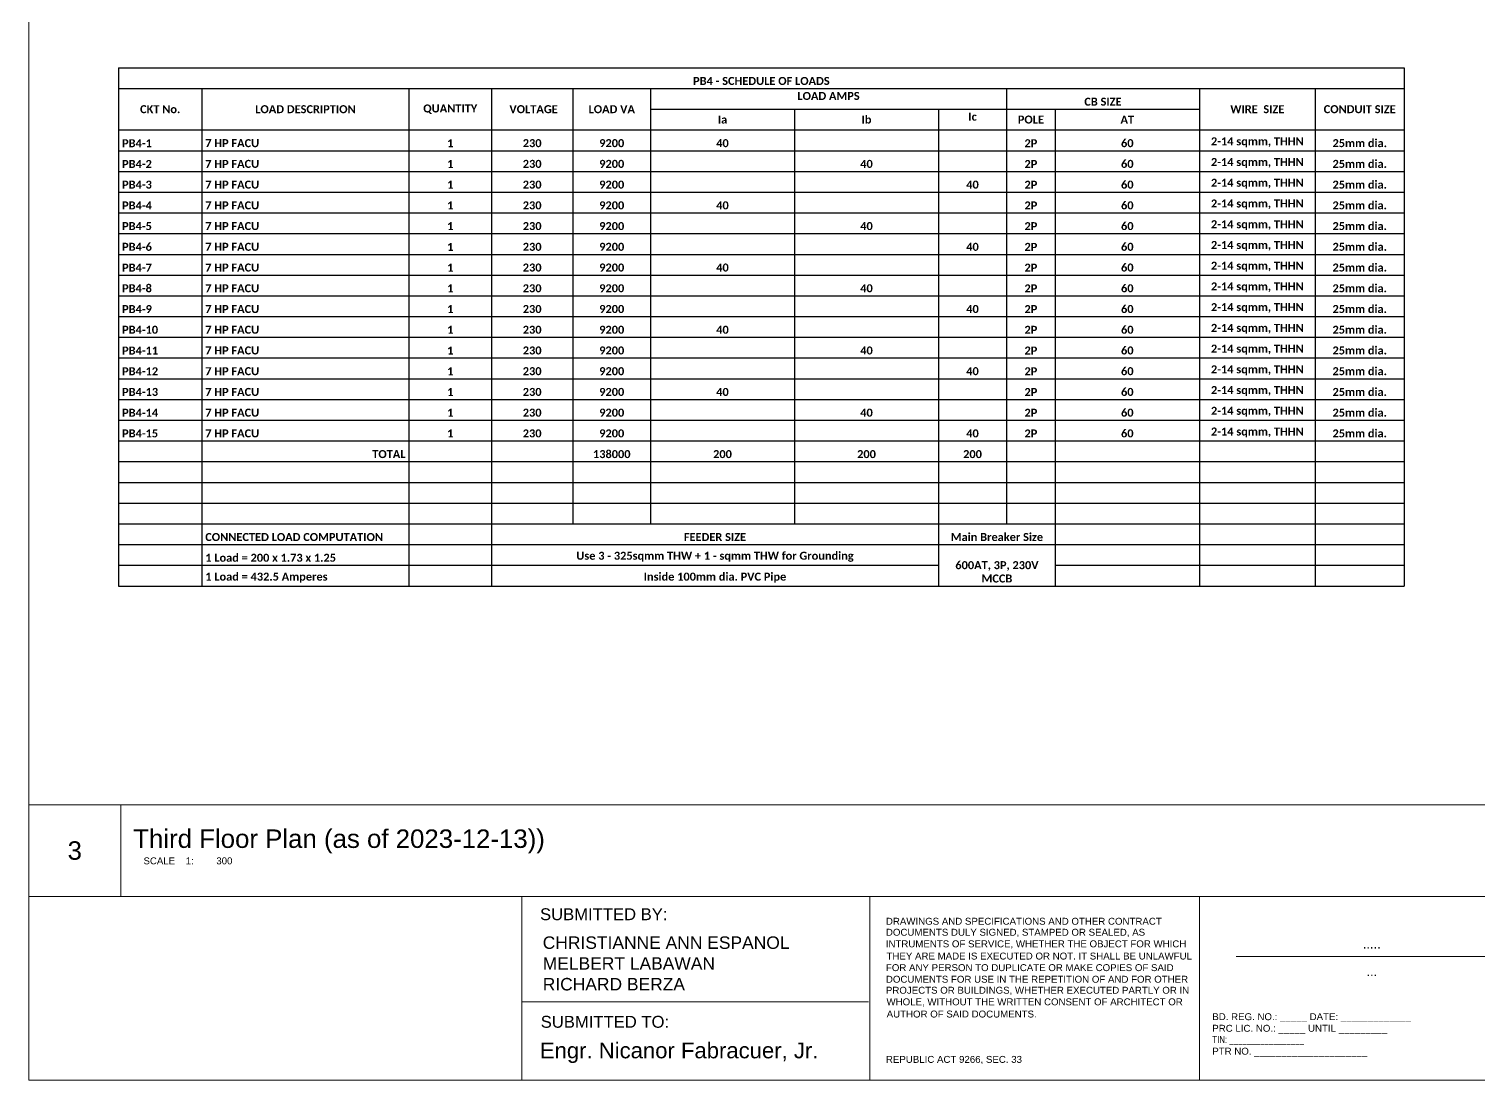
# Model space of a CAD drawing. Header units: inches. Extents: x -2 to 2474, y 1 to 287.
# Drawn here: x 1546.4 to 1735.1, y 1.3 to 138.2 of the extents above; entities that cross this region are included whole.
import ezdxf

# ---------------------------------------------------------------- set-up
doc = ezdxf.new("R2010")
doc.units = ezdxf.units.IN
doc.header["$MEASUREMENT"] = 0
for name, color, linetype in [('PDF_0', 7, 'Continuous'), ('PDF_BORDER', 7, 'Continuous'), ('PDF_Text', 7, 'Continuous')]:
    doc.layers.add(name, color=color, linetype=linetype)
doc.styles.add('PDF Arial Narrow', font='ARIALN.TTF')
doc.styles.add('PDF ArialMT', font='arial.ttf')

# ---------------------------------------------------------------- blocks, each defined once
blk = doc.blocks.new('*T23')
at = {"color": 0, "linetype": 'ByBlock', "lineweight": -2, "transparency": 16777216}
for p, q in [((0, 0), (167.36, 0)), ((0, 0), (0, -67.5)), ((167.36, 0), (167.36, -67.5)), ((0, -2.7), (167.36, -2.7)), ((10.83, -2.7), (10.83, -67.5)), ((37.8, -2.7), (37.8, -67.5)), ((48.53, -2.7), (48.53, -67.5)), ((59.15, -2.7), (59.15, -59.4)), ((69.25, -2.7), (69.25, -59.4)), ((115.6, -2.7), (115.6, -59.4)), ((140.7, -2.7), (140.7, -67.5)), ((155.8, -2.7), (155.8, -67.5)), ((69.25, -5.4), (140.7, -5.4)), ((88, -5.4), (88, -59.4)), ((106.75, -5.4), (106.75, -67.5)), ((121.95, -5.4), (121.95, -67.5)), ((0, -8.1), (167.36, -8.1)), ((0, -10.8), (167.36, -10.8)), ((0, -13.5), (167.36, -13.5)), ((0, -16.2), (167.36, -16.2)), ((0, -18.9), (167.36, -18.9)), ((0, -21.6), (167.36, -21.6)), ((0, -24.3), (167.36, -24.3)), ((0, -27), (167.36, -27)), ((0, -29.7), (167.36, -29.7)), ((0, -32.4), (167.36, -32.4)), ((0, -35.1), (167.36, -35.1)), ((0, -37.8), (167.36, -37.8)), ((0, -40.5), (167.36, -40.5)), ((0, -43.2), (167.36, -43.2)), ((0, -45.9), (167.36, -45.9)), ((0, -48.6), (167.36, -48.6)), ((0, -51.3), (167.36, -51.3)), ((0, -54), (167.36, -54)), ((0, -56.7), (167.36, -56.7)), ((0, -59.4), (167.36, -59.4)), ((0, -62.1), (167.36, -62.1)), ((0, -64.8), (106.75, -64.8)), ((121.95, -64.8), (167.36, -64.8)), ((0, -67.5), (167.36, -67.5))]:
    blk.add_line(p, q, dxfattribs=at)
at = {"color": 0, "transparency": 16777216, "char_height": 1.0417}
for s, insert, width, attachment_point in [('{\\fCalibri|b1|i0|c0;\\c0;PB4 - SCHEDULE OF LOADS', (83.68, -2.25), 166.4583, 8), ('{\\fCalibri|b1|i0|c0;\\c0;LOAD AMPS', (92.42, -3.15), 45.45, 2), ('{\\fCalibri|b1|i0|c0;\\c0;CKT No.', (5.41, -5.4), 9.9292, 5), ('{\\fCalibri|b1|i0|c0;\\c0;LOAD DESCRIPTION', (24.32, -5.4), 26.075, 5), ('{\\fCalibri|b1|i0|c0;\\c0;QUANTITY', (43.17, -5.4), 9.825, 5), ('{\\fCalibri|b1|i0|c0;\\c0; VOLTAGE', (53.84, -5.4), 9.7208, 5), ('{\\fCalibri|b1|i0|c0;\\c0;LOAD VA', (64.2, -5.4), 9.2, 5), ('{\\fCalibri|b1|i0|c0;\\c0;CB SIZE', (128.15, -4.95), 24.2, 8), ('{\\fCalibri|b1|i0|c0;\\c0;WIRE  SIZE', (148.25, -5.4), 14.2, 5), ('{\\fCalibri|b1|i0|c0;\\c0;CONDUIT SIZE', (161.58, -5.4), 10.6583, 5), ('{\\fCalibri|b1|i0|c0;\\c0;Ia', (78.62, -6.75), 17.85, 5), ('{\\fCalibri|b1|i0|c0;\\c0;Ib', (97.37, -6.75), 17.85, 5), ('{\\fCalibri|b1|i0|c0;\\c0;Ic', (111.17, -5.85), 7.95, 2), ('{\\fCalibri|b1|i0|c0;\\c0;POLE ', (118.77, -6.75), 5.45, 5), ('{\\fCalibri|b1|i0|c0;\\c0;AT', (131.32, -6.75), 17.85, 5), ('{\\fCalibri|b1|i0|c0;\\c0;PB4-1', (0.45, -10.35), 9.9292, 7), ('{\\fCalibri|b1|i0|c0;\\c0;7 HP FACU', (11.28, -10.35), 26.075, 7), ('{\\fCalibri|b1|i0|c0;\\c0;1', (43.17, -10.35), 9.825, 8), ('{\\fCalibri|b1|i0|c0;\\c0;230', (53.84, -10.35), 9.7208, 8), ('{\\fCalibri|b1|i0|c0|p34;\\C256;\\c0;9200', (64.2, -10.35), 9.2, 8), ('{\\fCalibri|b1|i0|c0;\\c0;40', (78.62, -10.35), 17.85, 8), ('{\\fCalibri|b1|i0|c0;\\c0;2P', (118.77, -10.35), 5.45, 8), ('{\\fCalibri|b1|i0|c0;\\c0;60', (131.32, -10.35), 17.85, 8), ('{\\fCalibri|b1|i0|c0;\\c0;2-14 sqmm, THHN ', (148.25, -10.35), 14.2, 8), ('{\\fCalibri|b1|i0|c0;\\c0;25mm dia.', (161.58, -10.35), 10.6583, 8), ('{\\fCalibri|b1|i0|c0;\\c0;', (97.37, -10.35), 17.85, 8), ('{\\fCalibri|b1|i0|c0;\\c0;', (111.17, -10.35), 7.95, 8), ('{\\fCalibri|b1|i0|c0;\\c0;PB4-2', (0.45, -13.05), 9.9292, 7), ('{\\fCalibri|b1|i0|c0;\\c0;7 HP FACU', (11.28, -13.05), 26.075, 7), ('{\\fCalibri|b1|i0|c0;\\c0;1', (43.17, -13.05), 9.825, 8), ('{\\fCalibri|b1|i0|c0;\\c0;230', (53.84, -13.05), 9.7208, 8), ('{\\fCalibri|b1|i0|c0|p34;\\C256;\\c0;9200', (64.2, -13.05), 9.2, 8), ('{\\fCalibri|b1|i0|c0;\\c0;', (78.62, -13.05), 17.85, 8), ('{\\fCalibri|b1|i0|c0;\\c0;40', (97.37, -13.05), 17.85, 8), ('{\\fCalibri|b1|i0|c0;\\c0;', (111.17, -13.05), 7.95, 8), ('{\\fCalibri|b1|i0|c0;\\c0;2P', (118.77, -13.05), 5.45, 8), ('{\\fCalibri|b1|i0|c0;\\c0;60', (131.32, -13.05), 17.85, 8), ('{\\fCalibri|b1|i0|c0;\\c0;2-14 sqmm, THHN ', (148.25, -13.05), 14.2, 8), ('{\\fCalibri|b1|i0|c0;\\c0;25mm dia.', (161.58, -13.05), 10.6583, 8), ('{\\fCalibri|b1|i0|c0;\\c0;PB4-3', (0.45, -15.75), 9.9292, 7), ('{\\fCalibri|b1|i0|c0;\\c0;7 HP FACU', (11.28, -15.75), 26.075, 7), ('{\\fCalibri|b1|i0|c0;\\c0;1', (43.17, -15.75), 9.825, 8), ('{\\fCalibri|b1|i0|c0;\\c0;230', (53.84, -15.75), 9.7208, 8), ('{\\fCalibri|b1|i0|c0|p34;\\C256;\\c0;9200', (64.2, -15.75), 9.2, 8), ('{\\fCalibri|b1|i0|c0;\\c0;40', (111.17, -15.75), 7.95, 8), ('{\\fCalibri|b1|i0|c0;\\c0;2P', (118.77, -15.75), 5.45, 8), ('{\\fCalibri|b1|i0|c0;\\c0;60', (131.32, -15.75), 17.85, 8), ('{\\fCalibri|b1|i0|c0;\\c0;2-14 sqmm, THHN ', (148.25, -15.75), 14.2, 8), ('{\\fCalibri|b1|i0|c0;\\c0;25mm dia.', (161.58, -15.75), 10.6583, 8), ('{\\fCalibri|b1|i0|c0;\\c0;', (78.62, -15.75), 17.85, 8), ('{\\fCalibri|b1|i0|c0;\\c0;', (97.37, -15.75), 17.85, 8), ('{\\fCalibri|b1|i0|c0;\\c0;PB4-4', (0.45, -18.45), 9.9292, 7), ('{\\fCalibri|b1|i0|c0;\\c0;7 HP FACU', (11.28, -18.45), 26.075, 7), ('{\\fCalibri|b1|i0|c0;\\c0;1', (43.17, -18.45), 9.825, 8), ('{\\fCalibri|b1|i0|c0;\\c0;230', (53.84, -18.45), 9.7208, 8), ('{\\fCalibri|b1|i0|c0|p34;\\C256;\\c0;9200', (64.2, -18.45), 9.2, 8), ('{\\fCalibri|b1|i0|c0;\\c0;40', (78.62, -18.45), 17.85, 8), ('{\\fCalibri|b1|i0|c0;\\c0;', (97.37, -18.45), 17.85, 8), ('{\\fCalibri|b1|i0|c0;\\c0;', (111.17, -18.45), 7.95, 8), ('{\\fCalibri|b1|i0|c0;\\c0;2P', (118.77, -18.45), 5.45, 8), ('{\\fCalibri|b1|i0|c0;\\c0;60', (131.32, -18.45), 17.85, 8), ('{\\fCalibri|b1|i0|c0;\\c0;2-14 sqmm, THHN ', (148.25, -18.45), 14.2, 8), ('{\\fCalibri|b1|i0|c0;\\c0;25mm dia.', (161.58, -18.45), 10.6583, 8), ('{\\fCalibri|b1|i0|c0;\\c0;PB4-5', (0.45, -21.15), 9.9292, 7), ('{\\fCalibri|b1|i0|c0;\\c0;7 HP FACU', (11.28, -21.15), 26.075, 7), ('{\\fCalibri|b1|i0|c0;\\c0;1', (43.17, -21.15), 9.825, 8), ('{\\fCalibri|b1|i0|c0;\\c0;230', (53.84, -21.15), 9.7208, 8), ('{\\fCalibri|b1|i0|c0|p34;\\C256;\\c0;9200', (64.2, -21.15), 9.2, 8), ('{\\fCalibri|b1|i0|c0;\\c0;40', (97.37, -21.15), 17.85, 8), ('{\\fCalibri|b1|i0|c0;\\c0;2P', (118.77, -21.15), 5.45, 8), ('{\\fCalibri|b1|i0|c0;\\c0;60', (131.32, -21.15), 17.85, 8), ('{\\fCalibri|b1|i0|c0;\\c0;2-14 sqmm, THHN ', (148.25, -21.15), 14.2, 8), ('{\\fCalibri|b1|i0|c0;\\c0;25mm dia.', (161.58, -21.15), 10.6583, 8), ('{\\fCalibri|b1|i0|c0;\\c0;', (78.62, -21.15), 17.85, 8), ('{\\fCalibri|b1|i0|c0;\\c0;', (111.17, -21.15), 7.95, 8), ('{\\fCalibri|b1|i0|c0;\\c0;2-14 sqmm, THHN ', (148.25, -23.85), 14.2, 8), ('{\\fCalibri|b1|i0|c0;\\c0;PB4-6', (0.45, -23.85), 9.9292, 7), ('{\\fCalibri|b1|i0|c0;\\c0;7 HP FACU', (11.28, -23.85), 26.075, 7), ('{\\fCalibri|b1|i0|c0;\\c0;1', (43.17, -23.85), 9.825, 8), ('{\\fCalibri|b1|i0|c0;\\c0;230', (53.84, -23.85), 9.7208, 8), ('{\\fCalibri|b1|i0|c0|p34;\\C256;\\c0;9200', (64.2, -23.85), 9.2, 8), ('{\\fCalibri|b1|i0|c0;\\c0;', (78.62, -23.85), 17.85, 8), ('{\\fCalibri|b1|i0|c0;\\c0;', (97.37, -23.85), 17.85, 8), ('{\\fCalibri|b1|i0|c0;\\c0;40', (111.17, -23.85), 7.95, 8), ('{\\fCalibri|b1|i0|c0;\\c0;2P', (118.77, -23.85), 5.45, 8), ('{\\fCalibri|b1|i0|c0;\\c0;60', (131.32, -23.85), 17.85, 8), ('{\\fCalibri|b1|i0|c0;\\c0;25mm dia.', (161.58, -23.85), 10.6583, 8), ('{\\fCalibri|b1|i0|c0;\\c0;PB4-7', (0.45, -26.55), 9.9292, 7), ('{\\fCalibri|b1|i0|c0;\\c0;7 HP FACU', (11.28, -26.55), 26.075, 7), ('{\\fCalibri|b1|i0|c0;\\c0;1', (43.17, -26.55), 9.825, 8), ('{\\fCalibri|b1|i0|c0;\\c0;230', (53.84, -26.55), 9.7208, 8), ('{\\fCalibri|b1|i0|c0|p34;\\C256;\\c0;9200', (64.2, -26.55), 9.2, 8), ('{\\fCalibri|b1|i0|c0;\\c0;40', (78.62, -26.55), 17.85, 8), ('{\\fCalibri|b1|i0|c0;\\c0;2P', (118.77, -26.55), 5.45, 8), ('{\\fCalibri|b1|i0|c0;\\c0;60', (131.32, -26.55), 17.85, 8), ('{\\fCalibri|b1|i0|c0;\\c0;2-14 sqmm, THHN ', (148.25, -26.55), 14.2, 8), ('{\\fCalibri|b1|i0|c0;\\c0;25mm dia.', (161.58, -26.55), 10.6583, 8), ('{\\fCalibri|b1|i0|c0;\\c0;PB4-8', (0.45, -29.25), 9.9292, 7), ('{\\fCalibri|b1|i0|c0;\\c0;7 HP FACU', (11.28, -29.25), 26.075, 7), ('{\\fCalibri|b1|i0|c0;\\c0;1', (43.17, -29.25), 9.825, 8), ('{\\fCalibri|b1|i0|c0;\\c0;230', (53.84, -29.25), 9.7208, 8), ('{\\fCalibri|b1|i0|c0|p34;\\C256;\\c0;9200', (64.2, -29.25), 9.2, 8), ('{\\fCalibri|b1|i0|c0;\\c0;40', (97.37, -29.25), 17.85, 8), ('{\\fCalibri|b1|i0|c0;\\c0;', (97.37, -26.55), 17.85, 8), ('{\\fCalibri|b1|i0|c0;\\c0;', (111.17, -26.55), 7.95, 8), ('{\\fCalibri|b1|i0|c0;\\c0;2P', (118.77, -29.25), 5.45, 8), ('{\\fCalibri|b1|i0|c0;\\c0;60', (131.32, -29.25), 17.85, 8), ('{\\fCalibri|b1|i0|c0;\\c0;2-14 sqmm, THHN ', (148.25, -29.25), 14.2, 8), ('{\\fCalibri|b1|i0|c0;\\c0;25mm dia.', (161.58, -29.25), 10.6583, 8), ('{\\fCalibri|b1|i0|c0;\\c0;', (78.62, -29.25), 17.85, 8), ('{\\fCalibri|b1|i0|c0;\\c0;', (111.17, -29.25), 7.95, 8), ('{\\fCalibri|b1|i0|c0;\\c0;PB4-9', (0.45, -31.95), 9.9292, 7), ('{\\fCalibri|b1|i0|c0;\\c0;7 HP FACU', (11.28, -31.95), 26.075, 7), ('{\\fCalibri|b1|i0|c0;\\c0;1', (43.17, -31.95), 9.825, 8), ('{\\fCalibri|b1|i0|c0;\\c0;230', (53.84, -31.95), 9.7208, 8), ('{\\fCalibri|b1|i0|c0|p34;\\C256;\\c0;9200', (64.2, -31.95), 9.2, 8), ('{\\fCalibri|b1|i0|c0;\\c0;', (78.62, -31.95), 17.85, 8), ('{\\fCalibri|b1|i0|c0;\\c0;', (97.37, -31.95), 17.85, 8), ('{\\fCalibri|b1|i0|c0;\\c0;40', (111.17, -31.95), 7.95, 8), ('{\\fCalibri|b1|i0|c0;\\c0;2P', (118.77, -31.95), 5.45, 8), ('{\\fCalibri|b1|i0|c0;\\c0;60', (131.32, -31.95), 17.85, 8), ('{\\fCalibri|b1|i0|c0;\\c0;2-14 sqmm, THHN ', (148.25, -31.95), 14.2, 8), ('{\\fCalibri|b1|i0|c0;\\c0;25mm dia.', (161.58, -31.95), 10.6583, 8), ('{\\fCalibri|b1|i0|c0;\\c0;PB4-10', (0.45, -34.65), 9.9292, 7), ('{\\fCalibri|b1|i0|c0;\\c0;7 HP FACU', (11.28, -34.65), 26.075, 7), ('{\\fCalibri|b1|i0|c0;\\c0;1', (43.17, -34.65), 9.825, 8), ('{\\fCalibri|b1|i0|c0;\\c0;230', (53.84, -34.65), 9.7208, 8), ('{\\fCalibri|b1|i0|c0|p34;\\C256;\\c0;9200', (64.2, -34.65), 9.2, 8), ('{\\fCalibri|b1|i0|c0;\\c0;40', (78.62, -34.65), 17.85, 8), ('{\\fCalibri|b1|i0|c0;\\c0;2P', (118.77, -34.65), 5.45, 8), ('{\\fCalibri|b1|i0|c0;\\c0;60', (131.32, -34.65), 17.85, 8), ('{\\fCalibri|b1|i0|c0;\\c0;2-14 sqmm, THHN ', (148.25, -34.65), 14.2, 8), ('{\\fCalibri|b1|i0|c0;\\c0;25mm dia.', (161.58, -34.65), 10.6583, 8), ('{\\fCalibri|b1|i0|c0;\\c0;', (97.37, -34.65), 17.85, 8), ('{\\fCalibri|b1|i0|c0;\\c0;', (111.17, -34.65), 7.95, 8), ('{\\fCalibri|b1|i0|c0;\\c0;PB4-11', (0.45, -37.35), 9.9292, 7), ('{\\fCalibri|b1|i0|c0;\\c0;7 HP FACU', (11.28, -37.35), 26.075, 7), ('{\\fCalibri|b1|i0|c0;\\c0;1', (43.17, -37.35), 9.825, 8), ('{\\fCalibri|b1|i0|c0;\\c0;230', (53.84, -37.35), 9.7208, 8), ('{\\fCalibri|b1|i0|c0|p34;\\C256;\\c0;9200', (64.2, -37.35), 9.2, 8), ('{\\fCalibri|b1|i0|c0;\\c0;', (78.62, -37.35), 17.85, 8), ('{\\fCalibri|b1|i0|c0;\\c0;40', (97.37, -37.35), 17.85, 8), ('{\\fCalibri|b1|i0|c0;\\c0;', (111.17, -37.35), 7.95, 8), ('{\\fCalibri|b1|i0|c0;\\c0;2P', (118.77, -37.35), 5.45, 8), ('{\\fCalibri|b1|i0|c0;\\c0;60', (131.32, -37.35), 17.85, 8), ('{\\fCalibri|b1|i0|c0;\\c0;2-14 sqmm, THHN ', (148.25, -37.35), 14.2, 8), ('{\\fCalibri|b1|i0|c0;\\c0;25mm dia.', (161.58, -37.35), 10.6583, 8), ('{\\fCalibri|b1|i0|c0;\\c0;PB4-12', (0.45, -40.05), 9.9292, 7), ('{\\fCalibri|b1|i0|c0;\\c0;7 HP FACU', (11.28, -40.05), 26.075, 7), ('{\\fCalibri|b1|i0|c0;\\c0;1', (43.17, -40.05), 9.825, 8), ('{\\fCalibri|b1|i0|c0;\\c0;230', (53.84, -40.05), 9.7208, 8), ('{\\fCalibri|b1|i0|c0|p34;\\C256;\\c0;9200', (64.2, -40.05), 9.2, 8), ('{\\fCalibri|b1|i0|c0;\\c0;40', (111.17, -40.05), 7.95, 8), ('{\\fCalibri|b1|i0|c0;\\c0;2P', (118.77, -40.05), 5.45, 8), ('{\\fCalibri|b1|i0|c0;\\c0;60', (131.32, -40.05), 17.85, 8), ('{\\fCalibri|b1|i0|c0;\\c0;2-14 sqmm, THHN ', (148.25, -40.05), 14.2, 8), ('{\\fCalibri|b1|i0|c0;\\c0;25mm dia.', (161.58, -40.05), 10.6583, 8), ('{\\fCalibri|b1|i0|c0;\\c0;', (78.62, -40.05), 17.85, 8), ('{\\fCalibri|b1|i0|c0;\\c0;', (97.37, -40.05), 17.85, 8), ('{\\fCalibri|b1|i0|c0;\\c0;2-14 sqmm, THHN ', (148.25, -42.75), 14.2, 8), ('{\\fCalibri|b1|i0|c0;\\c0;PB4-13', (0.45, -42.75), 9.9292, 7), ('{\\fCalibri|b1|i0|c0;\\c0;7 HP FACU', (11.28, -42.75), 26.075, 7), ('{\\fCalibri|b1|i0|c0;\\c0;1', (43.17, -42.75), 9.825, 8), ('{\\fCalibri|b1|i0|c0;\\c0;230', (53.84, -42.75), 9.7208, 8), ('{\\fCalibri|b1|i0|c0|p34;\\C256;\\c0;9200', (64.2, -42.75), 9.2, 8), ('{\\fCalibri|b1|i0|c0;\\c0;40', (78.62, -42.75), 17.85, 8), ('{\\fCalibri|b1|i0|c0;\\c0;', (97.37, -42.75), 17.85, 8), ('{\\fCalibri|b1|i0|c0;\\c0;', (111.17, -42.75), 7.95, 8), ('{\\fCalibri|b1|i0|c0;\\c0;2P', (118.77, -42.75), 5.45, 8), ('{\\fCalibri|b1|i0|c0;\\c0;60', (131.32, -42.75), 17.85, 8), ('{\\fCalibri|b1|i0|c0;\\c0;25mm dia.', (161.58, -42.75), 10.6583, 8), ('{\\fCalibri|b1|i0|c0;\\c0;PB4-14', (0.45, -45.45), 9.9292, 7), ('{\\fCalibri|b1|i0|c0;\\c0;7 HP FACU', (11.28, -45.45), 26.075, 7), ('{\\fCalibri|b1|i0|c0;\\c0;1', (43.17, -45.45), 9.825, 8), ('{\\fCalibri|b1|i0|c0;\\c0;230', (53.84, -45.45), 9.7208, 8), ('{\\fCalibri|b1|i0|c0|p34;\\C256;\\c0;9200', (64.2, -45.45), 9.2, 8), ('{\\fCalibri|b1|i0|c0;\\c0;40', (97.37, -45.45), 17.85, 8), ('{\\fCalibri|b1|i0|c0;\\c0;2P', (118.77, -45.45), 5.45, 8), ('{\\fCalibri|b1|i0|c0;\\c0;60', (131.32, -45.45), 17.85, 8), ('{\\fCalibri|b1|i0|c0;\\c0;2-14 sqmm, THHN ', (148.25, -45.45), 14.2, 8), ('{\\fCalibri|b1|i0|c0;\\c0;25mm dia.', (161.58, -45.45), 10.6583, 8), ('{\\fCalibri|b1|i0|c0;\\c0;PB4-15', (0.45, -48.15), 9.9292, 7), ('{\\fCalibri|b1|i0|c0;\\c0;7 HP FACU', (11.28, -48.15), 26.075, 7), ('{\\fCalibri|b1|i0|c0;\\c0;1', (43.17, -48.15), 9.825, 8), ('{\\fCalibri|b1|i0|c0;\\c0;230', (53.84, -48.15), 9.7208, 8), ('{\\fCalibri|b1|i0|c0|p34;\\C256;\\c0;9200', (64.2, -48.15), 9.2, 8), ('{\\fCalibri|b1|i0|c0;\\c0;', (78.62, -45.45), 17.85, 8), ('{\\fCalibri|b1|i0|c0;\\c0;40', (111.17, -48.15), 7.95, 8), ('{\\fCalibri|b1|i0|c0;\\c0;', (111.17, -45.45), 7.95, 8), ('{\\fCalibri|b1|i0|c0;\\c0;2P', (118.77, -48.15), 5.45, 8), ('{\\fCalibri|b1|i0|c0;\\c0;60', (131.32, -48.15), 17.85, 8), ('{\\fCalibri|b1|i0|c0;\\c0;2-14 sqmm, THHN ', (148.25, -48.15), 14.2, 8), ('{\\fCalibri|b1|i0|c0;\\c0;25mm dia.', (161.58, -48.15), 10.6583, 8), ('{\\fCalibri|b1|i0|c0;\\c0;', (78.62, -48.15), 17.85, 8), ('{\\fCalibri|b1|i0|c0;\\c0;', (97.37, -48.15), 17.85, 8), ('{\\fCalibri|b1|i0|c0;\\c0;', (0.45, -50.85), 9.9292, 7), ('{\\fCalibri|b1|i0|c0;\\c0;TOTAL', (37.35, -50.85), 26.075, 9), ('{\\fCalibri|b1|i0|c0|p34;\\C256;\\c0;138000', (64.2, -50.85), 9.2, 8), ('{\\fCalibri|b1|i0|c0|p34;\\C256;\\c0;200', (78.62, -50.85), 17.85, 8), ('{\\fCalibri|b1|i0|c0|p34;\\C256;\\c0;200', (97.37, -50.85), 17.85, 8), ('{\\fCalibri|b1|i0|c0|p34;\\C256;\\c0;200', (111.17, -50.85), 7.95, 8), ('{\\fCalibri|b1|i0|c0;\\c0;', (0.45, -56.25), 9.9292, 7), ('{\\fCalibri|b1|i0|c0;\\c0;', (11.28, -56.25), 26.075, 7), ('{\\fCalibri|b1|i0|c0;\\c0;', (43.17, -56.25), 9.825, 8), ('{\\fCalibri|b1|i0|c0;\\c0;', (53.84, -56.25), 9.7208, 8), ('{\\fCalibri|b1|i0|c0;\\c0;', (64.2, -56.25), 9.2, 8), ('{\\fCalibri|b1|i0|c0;\\c0;', (78.62, -56.25), 17.85, 8), ('{\\fCalibri|b1|i0|c0;\\c0;', (97.37, -56.25), 17.85, 8), ('{\\fCalibri|b1|i0|c0;\\c0;', (111.17, -56.25), 7.95, 8), ('{\\fCalibri|b1|i0|c0;\\c0;', (118.77, -56.25), 5.45, 8), ('{\\fCalibri|b1|i0|c0;\\c0;', (131.32, -56.25), 17.85, 8), ('{\\fCalibri|b1|i0|c0;\\c0;', (141.15, -56.25), 14.2, 7), ('{\\fCalibri|b1|i0|c0;\\c0;', (156.25, -56.25), 10.6583, 7), ('{\\fCalibri|b1|i0|c0;\\c0;', (0.45, -58.95), 9.9292, 7), ('{\\fCalibri|b1|i0|c0;\\c0;', (11.28, -58.95), 26.075, 7), ('{\\fCalibri|b1|i0|c0;\\c0;', (38.25, -58.95), 9.825, 7), ('{\\fCalibri|b1|i0|c0;\\c0;', (48.98, -58.95), 9.7208, 7), ('{\\fCalibri|b1|i0|c0;\\c0;', (59.6, -58.95), 9.2, 7), ('{\\fCalibri|b1|i0|c0;\\c0;', (69.7, -58.95), 17.85, 7), ('{\\fCalibri|b1|i0|c0;\\c0;', (88.45, -58.95), 17.85, 7), ('{\\fCalibri|b1|i0|c0;\\c0;', (107.2, -58.95), 7.95, 7), ('{\\fCalibri|b1|i0|c0;\\c0;', (116.05, -58.95), 5.45, 7), ('{\\fCalibri|b1|i0|c0;\\c0;', (122.4, -58.95), 17.85, 7), ('{\\fCalibri|b1|i0|c0;\\c0;', (141.15, -58.95), 14.2, 7), ('{\\fCalibri|b1|i0|c0;\\c0;', (156.25, -58.95), 10.6583, 7), ('{\\fCalibri|b1|i0|c0;\\c0;', (0.45, -61.65), 9.9292, 7), ('{\\fCalibri|b1|i0|c0;\\c0;CONNECTED LOAD COMPUTATION', (11.28, -61.65), 26.075, 7), ('{\\fCalibri|b1|i0|c0;\\c0;', (38.25, -61.65), 9.825, 7), ('{\\fCalibri|b1|i0|c0;\\c0;FEEDER SIZE', (77.64, -61.65), 57.3208, 8), ('{\\fCalibri|b1|i0|c0;\\c0;Main Breaker Size', (114.35, -61.65), 14.3, 8), ('{\\fCalibri|b1|i0|c0;\\c0;', (131.32, -61.65), 17.85, 8), ('{\\fCalibri|b1|i0|c0;\\c0;', (141.15, -61.65), 14.2, 7), ('{\\fCalibri|b1|i0|c0;\\c0;', (156.25, -61.65), 10.6583, 7), ('{\\fCalibri|b1|i0|c0;\\c0;1 Load = 200 x 1.73 x 1.25', (11.28, -64.35), 26.075, 7), ('{\\fCalibri|b1|i0|c0;\\c0;Use 3 - 325sqmm THW + 1 - sqmm THW for Grounding', (77.64, -64.35), 57.3208, 8), ('{\\fCalibri|b1|i0|c0;\\c0;', (0.45, -64.35), 9.9292, 7), ('{\\fCalibri|b1|i0|c0;\\c0;1 Load = 432.5 Amperes', (11.28, -67.05), 26.075, 7), ('{\\fCalibri|b1|i0|c0;\\c0;', (38.25, -64.35), 9.825, 7), ('{\\fCalibri|b1|i0|c0;\\c0;Inside 100mm dia. PVC Pipe', (77.64, -67.05), 57.3208, 8), ('{\\fCalibri|b1|i0|c0;\\c0;600AT, 3P, 230V MCCB', (114.35, -67.05), 14.3, 8), ('{\\fCalibri|b1|i0|c0;\\c0;', (131.32, -64.35), 17.85, 8), ('{\\fCalibri|b1|i0|c0;\\c0;', (141.15, -64.35), 14.2, 7), ('{\\fCalibri|b1|i0|c0;\\c0;', (156.25, -64.35), 10.6583, 7), ('{\\fCalibri|b1|i0|c0;\\c0;', (0.45, -67.05), 9.9292, 7), ('{\\fCalibri|b1|i0|c0;\\c0;', (38.25, -67.05), 9.825, 7), ('{\\fCalibri|b1|i0|c0;\\c0;', (131.32, -67.05), 17.85, 8), ('{\\fCalibri|b1|i0|c0;\\c0;', (141.15, -67.05), 14.2, 7), ('{\\fCalibri|b1|i0|c0;\\c0;', (156.25, -67.05), 10.6583, 7)]:
    blk.add_mtext(s, dxfattribs=dict(at, insert=insert, width=width, attachment_point=attachment_point))

msp = doc.modelspace()

# ---------------------------------------------------------------- linework, layer by layer
at = {"layer": 'PDF_0', "lineweight": 9}
for points in [[(1546.42024, 37.18333), (1960.10956, 37.18333)], [(1610.60289, 25.26181), (1610.60289, 1.34948)], [(1655.87951, 25.23697), (1655.87951, 1.32463)], [(1698.80009, 25.23697), (1698.80009, 1.32463)], [(1703.6061, 17.41004), (1738.89592, 17.41004)], [(1610.59464, 11.51027), (1655.72488, 11.51027)]]:
    msp.add_lwpolyline(points, dxfattribs=at)
at = {"layer": 'PDF_BORDER', "lineweight": 9}
msp.add_lwpolyline([(1960.10956, 1.32463), (1546.42024, 1.32463), (1546.42024, 275.11011), (1960.10956, 275.11011)], close=True, dxfattribs=at)
at = {"layer": 'PDF_BORDER', "lineweight": 20}
msp.add_lwpolyline([(1558.3666, 37.18333), (1558.3666, 25.23697)], dxfattribs=at)
at = {"layer": 'PDF_BORDER', "lineweight": 9}
msp.add_lwpolyline([(1960.10956, 25.23697), (1546.42024, 25.23697)], dxfattribs=at)

# ---------------------------------------------------------------- block references
msp.add_blockref('*T23', (1558.09155, 133.16436))

# ---------------------------------------------------------------- texts
at = {"layer": 'PDF_Text', "attachment_point": 4}
for s, insert, char_height, style in [('Third Floor Plan (as of 2023-12-13))', (1559.99142, 32.39598), 2.4054331, 'PDF ArialMT'), ('3', (1551.44504, 31.19933), 2.40543, 'PDF ArialMT'), ('SCALE    1:', (1561.33209, 29.86435), 0.8968012, 'PDF ArialMT'), ('300', (1570.80716, 29.86435), 0.902038, 'PDF ArialMT'), ('DRAWINGS AND SPECIFICATIONS AND OTHER CONTRACT', (1657.98578, 21.99787), 0.9020376, 'PDF ArialMT'), ('DOCUMENTS DULY SIGNED, STAMPED OR SEALED, AS', (1657.98578, 20.48735), 0.9020376, 'PDF ArialMT'), ('INTRUMENTS OF SERVICE, WHETHER THE OBJECT FOR WHICH', (1657.96616, 18.97683), 0.9020376, 'PDF ArialMT'), ('THEY ARE MADE IS EXECUTED OR NOT. IT SHALL BE UNLAWFUL', (1658.06425, 17.46631), 0.9020376, 'PDF ArialMT'), ('.....', (1720.07408, 19.04765), 1.202717, 'PDF ArialMT'), ('FOR ANY PERSON TO DUPLICATE OR MAKE COPIES OF SAID', (1657.98578, 15.95578), 0.9020376, 'PDF ArialMT'), ('DOCUMENTS FOR USE IN THE REPETITION OF AND FOR OTHER', (1657.98578, 14.44527), 0.9020376, 'PDF ArialMT'), ('PROJECTS OR BUILDINGS, WHETHER EXECUTED PARTLY OR IN', (1657.98578, 12.93474), 0.9020376, 'PDF ArialMT'), ('...', (1720.54489, 15.45772), 1.202717, 'PDF ArialMT'), ('WHOLE, WITHOUT THE WRITTEN CONSENT OF ARCHITECT OR', (1658.06425, 11.42422), 0.9020376, 'PDF ArialMT'), ('AUTHOR OF SAID DOCUMENTS.', (1658.08386, 9.9137), 0.9020376, 'PDF ArialMT'), ('BD. REG. NO.: _____ DATE: _____________', (1700.47654, 9.44289), 0.9020376, 'PDF ArialMT'), ('PRC LIC. NO.: _____ UNTIL _________', (1700.47654, 7.93237), 0.9020376, 'PDF ArialMT'), ('TIN: _________________', (1700.47654, 6.48156), 0.8968012, 'PDF Arial Narrow'), ('REPUBLIC ACT 9266, SEC. 33', (1657.98578, 3.93047), 0.9020376, 'PDF ArialMT'), ('PTR NO. _____________________', (1700.47654, 4.95056), 0.9020376, 'PDF ArialMT')]:
    msp.add_mtext(s, dxfattribs=dict(at, insert=insert, char_height=char_height, style=style))
at = {"layer": 'PDF_Text', "attachment_point": 4, "style": 'PDF ArialMT'}
for s, insert, char_height, width in [('SUBMITTED BY:', (1612.95438, 22.90795), 1.5493918, 33.878175), ('CHRISTIANNE ANN ESPANOL\\PMELBERT LABAWAN\\PRICHARD BERZA', (1613.30718, 16.5018), 1.6231938, 35.4918916), ('SUBMITTED TO:', (1613.04592, 8.89737), 1.5493918, 33.878175), ('Engr. Nicanor Fabracuer, Jr.', (1612.93356, 4.87186), 2.0575162, 44.9885528)]:
    msp.add_mtext(s, dxfattribs=dict(at, insert=insert, char_height=char_height, width=width))

doc.saveas('drawing.dxf')
